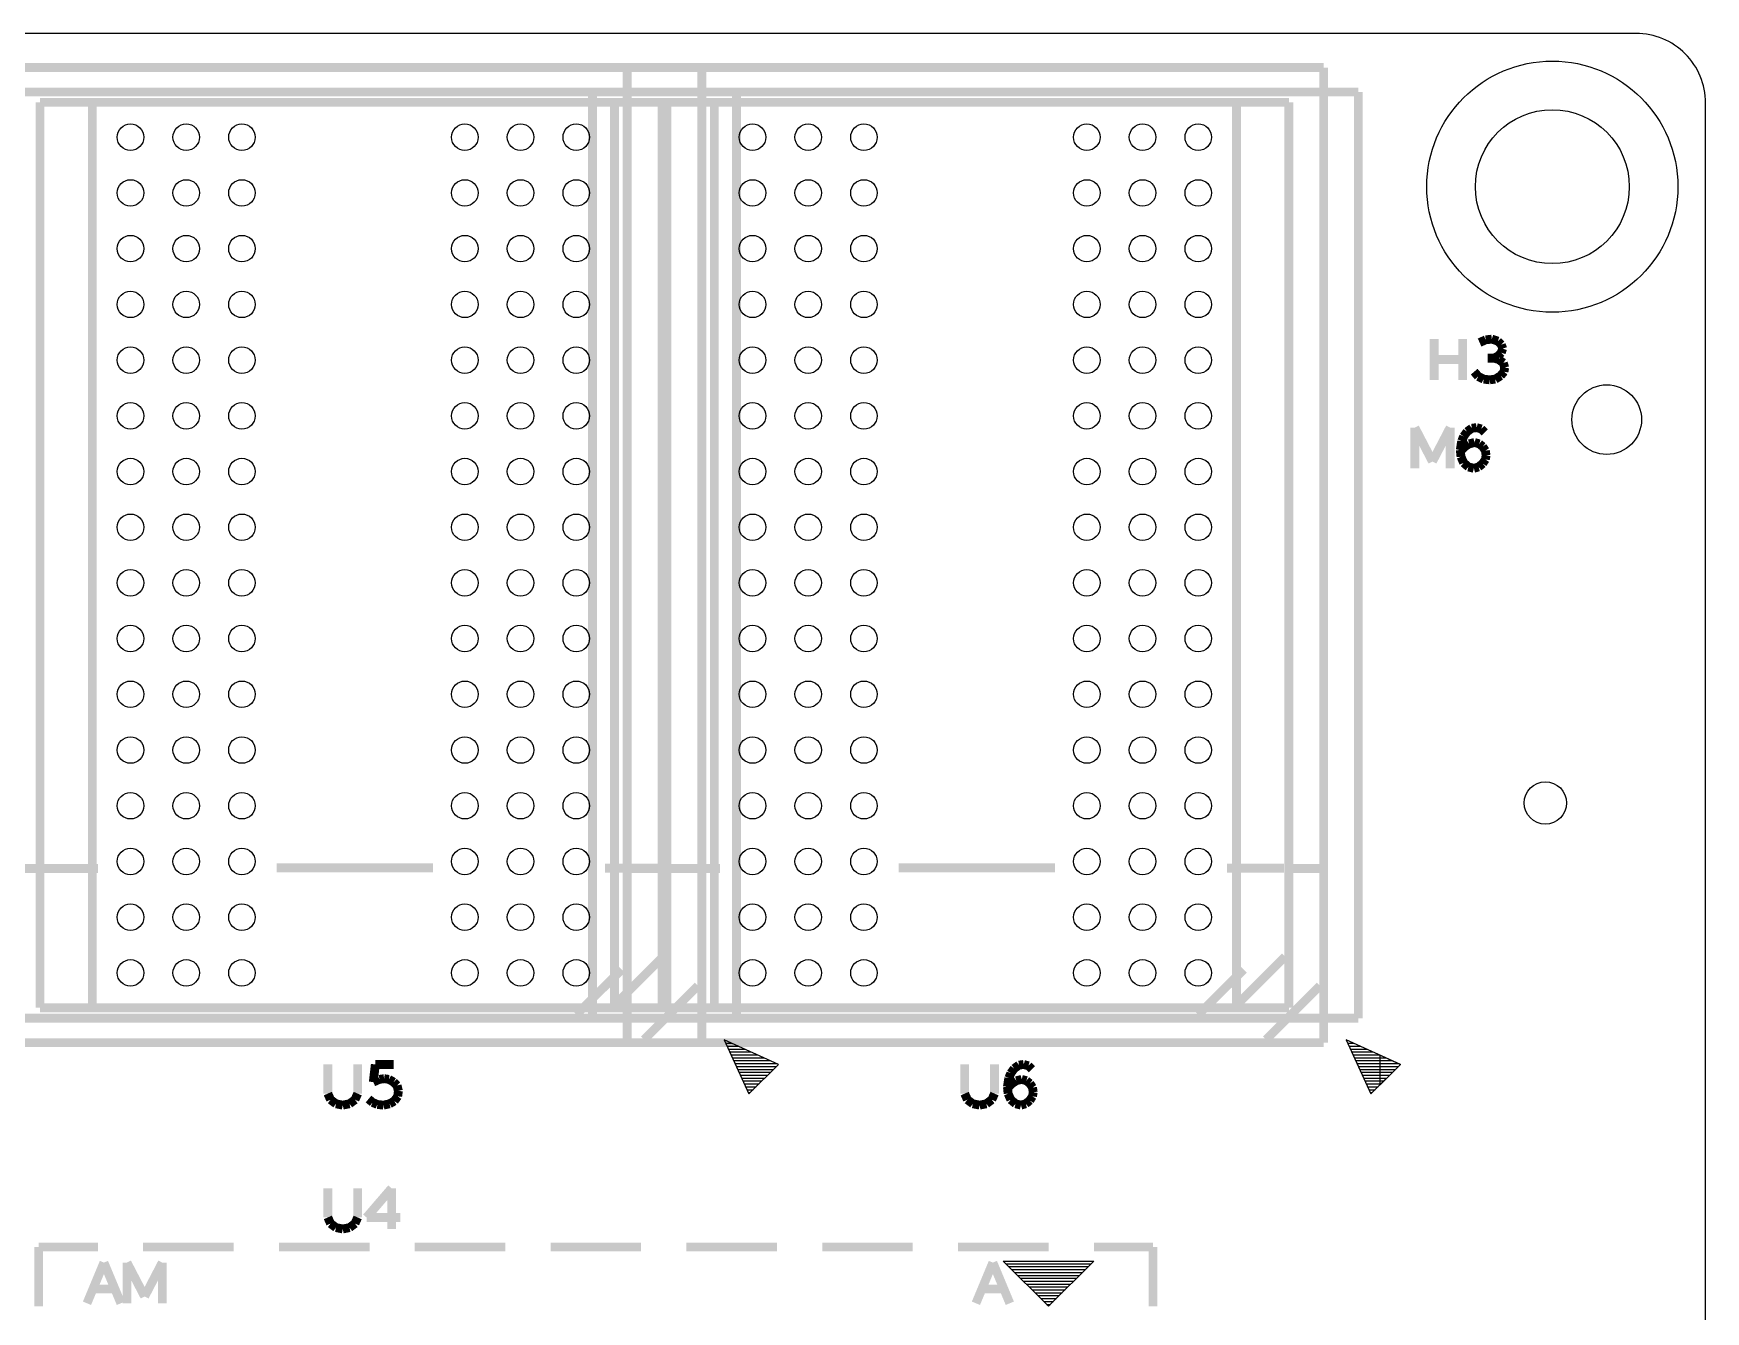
# Model space of a CAD drawing. Extents: x 249.7 to 292.7, y 273.7 to 311.7.
# Drawn here: x 268.73 to 292.74, y 293.36 to 311.71 of the extents above; entities that cross this region are included whole.
import ezdxf

# ---------------------------------------------------------------- set-up
doc = ezdxf.new("R2010")
doc.units = 0
doc.layers.add('MA_DETAILS', color=254, linetype='CONTINUOUS')

# ---------------------------------------------------------------- blocks, each defined once
blk = doc.blocks.new('FIGURE_CIRCLE')
blk.add_circle((0, 0), 0.5)

msp = doc.modelspace()

# ---------------------------------------------------------------- linework, layer by layer
at = {"layer": 'MA_DETAILS'}
for points in [[(291.73805, 311.70753), (251.28855, 311.70753)], [(292.735, 274.704302), (292.735, 310.71058)], [(278.644604, 297.258486), (279.000204, 296.481246)], [(279.424384, 296.905426), (278.644604, 297.258486)], [(278.648414, 297.250104), (278.663146, 297.250104)], [(287.575244, 297.258486), (287.930844, 296.481246)], [(288.355024, 296.905426), (287.575244, 297.258486)], [(287.579054, 297.250104), (287.593786, 297.250104)], [(278.667464, 297.208448), (278.755348, 297.208448)], [(278.686514, 297.166792), (278.847296, 297.166792)], [(278.705564, 297.125136), (278.939244, 297.125136)], [(278.724614, 297.08348), (279.031192, 297.08348)], [(278.743664, 297.041824), (279.12314, 297.041824)], [(278.762714, 297.000168), (279.215342, 297.000168)], [(287.598104, 297.208448), (287.685988, 297.208448)], [(287.617154, 297.166792), (287.777936, 297.166792)], [(287.636204, 297.125136), (287.869884, 297.125136)], [(287.655254, 297.08348), (287.961832, 297.08348)], [(287.674304, 297.041824), (288.05378, 297.041824)], [(287.693354, 297.000168), (288.145982, 297.000168)], [(288.062162, 297.038014), (288.355024, 296.905426)], [(288.062162, 296.612564), (288.062162, 297.038014)], [(288.062162, 297.038014), (288.355024, 296.905426)], [(288.062162, 296.612564), (288.062162, 297.038014)], [(288.062162, 297.038014), (288.355024, 296.905426)], [(288.062162, 296.612564), (288.062162, 297.038014)], [(288.062162, 297.038014), (288.355024, 296.905426)], [(288.062162, 296.612564), (288.062162, 297.038014)], [(288.062162, 297.000168), (288.145728, 297.000168)], [(288.062162, 297.000168), (288.145728, 297.000168)], [(288.062162, 297.000168), (288.145728, 297.000168)], [(288.062162, 297.000168), (288.145728, 297.000168)], [(278.781764, 296.958512), (279.30729, 296.958512)], [(278.800814, 296.916856), (279.399238, 296.916856)], [(278.819864, 296.8752), (279.394158, 296.8752)], [(278.838914, 296.833544), (279.352502, 296.833544)], [(278.857964, 296.791888), (279.310846, 296.791888)], [(278.877014, 296.750232), (279.26919, 296.750232)], [(279.000204, 296.481246), (279.424384, 296.905426)], [(287.712404, 296.958512), (288.23793, 296.958512)], [(287.731454, 296.916856), (288.329878, 296.916856)], [(287.750504, 296.8752), (288.324798, 296.8752)], [(287.769554, 296.833544), (288.283142, 296.833544)], [(287.788604, 296.791888), (288.241486, 296.791888)], [(287.807654, 296.750232), (288.19983, 296.750232)], [(287.930844, 296.481246), (288.355024, 296.905426)], [(288.062162, 296.958512), (288.237676, 296.958512)], [(288.062162, 296.958512), (288.237676, 296.958512)], [(288.062162, 296.958512), (288.237676, 296.958512)], [(288.062162, 296.958512), (288.237676, 296.958512)], [(288.062162, 296.916856), (288.329624, 296.916856)], [(288.062162, 296.916856), (288.329624, 296.916856)], [(288.062162, 296.916856), (288.329624, 296.916856)], [(288.062162, 296.916856), (288.329624, 296.916856)], [(288.355024, 296.905426), (288.062162, 296.612564)], [(288.355024, 296.905426), (288.062162, 296.612564)], [(288.355024, 296.905426), (288.062162, 296.612564)], [(288.355024, 296.905426), (288.062162, 296.612564)], [(288.062162, 296.8752), (288.324798, 296.8752)], [(288.062162, 296.8752), (288.324798, 296.8752)], [(288.062162, 296.8752), (288.324798, 296.8752)], [(288.062162, 296.8752), (288.324798, 296.8752)], [(288.062162, 296.833544), (288.283142, 296.833544)], [(288.062162, 296.833544), (288.283142, 296.833544)], [(288.062162, 296.833544), (288.283142, 296.833544)], [(288.062162, 296.833544), (288.283142, 296.833544)], [(288.062162, 296.791888), (288.241486, 296.791888)], [(288.062162, 296.791888), (288.241486, 296.791888)], [(288.062162, 296.791888), (288.241486, 296.791888)], [(288.062162, 296.791888), (288.241486, 296.791888)], [(288.062162, 296.750232), (288.19983, 296.750232)], [(288.062162, 296.750232), (288.19983, 296.750232)], [(288.062162, 296.750232), (288.19983, 296.750232)], [(288.062162, 296.750232), (288.19983, 296.750232)], [(278.896064, 296.708576), (279.227534, 296.708576)], [(278.915114, 296.66692), (279.185878, 296.66692)], [(278.934164, 296.625264), (279.144222, 296.625264)], [(278.953214, 296.583608), (279.102566, 296.583608)], [(278.972264, 296.541952), (279.06091, 296.541952)], [(287.826704, 296.708576), (288.158174, 296.708576)], [(287.845754, 296.66692), (288.116518, 296.66692)], [(287.864804, 296.625264), (288.074862, 296.625264)], [(287.883854, 296.583608), (288.033206, 296.583608)], [(287.902904, 296.541952), (287.99155, 296.541952)], [(288.062162, 296.708576), (288.158174, 296.708576)], [(288.062162, 296.708576), (288.158174, 296.708576)], [(288.062162, 296.708576), (288.158174, 296.708576)], [(288.062162, 296.708576), (288.158174, 296.708576)], [(288.062162, 296.66692), (288.116518, 296.66692)], [(288.062162, 296.66692), (288.116518, 296.66692)], [(288.062162, 296.66692), (288.116518, 296.66692)], [(288.062162, 296.66692), (288.116518, 296.66692)], [(288.062162, 296.625264), (288.074862, 296.625264)], [(288.062162, 296.625264), (288.074862, 296.625264)], [(288.062162, 296.625264), (288.074862, 296.625264)], [(288.062162, 296.625264), (288.074862, 296.625264)], [(278.991314, 296.500296), (279.019254, 296.500296)], [(287.921954, 296.500296), (287.949894, 296.500296)], [(282.651708, 294.0812), (283.951934, 294.0812)], [(283.301948, 293.431214), (282.651708, 294.0812)], [(282.69057, 294.042592), (283.913326, 294.042592)], [(282.732226, 294.000936), (283.87167, 294.000936)], [(282.773882, 293.95928), (283.830014, 293.95928)], [(282.815538, 293.917624), (283.788358, 293.917624)], [(282.857194, 293.875968), (283.746702, 293.875968)], [(283.951934, 294.0812), (283.301948, 293.431214)], [(282.89885, 293.834312), (283.705046, 293.834312)], [(282.940506, 293.792656), (283.66339, 293.792656)], [(282.982162, 293.751), (283.621734, 293.751)], [(283.023818, 293.709344), (283.580078, 293.709344)], [(283.065474, 293.667688), (283.538422, 293.667688)], [(283.10713, 293.626032), (283.496766, 293.626032)], [(283.148786, 293.584376), (283.45511, 293.584376)], [(283.190442, 293.54272), (283.413454, 293.54272)], [(283.232098, 293.501064), (283.371798, 293.501064)], [(283.273754, 293.459408), (283.330142, 293.459408)]]:
    msp.add_lwpolyline(points, dxfattribs=at)
msp.add_lwpolyline([(292.735, 310.71058, 0.414214), (291.73805, 311.70753)], format="xyb", dxfattribs=at)
for points, const_width in [([(268.319504, 311.218326), (278.322024, 311.218326)], 0.127), ([(277.250144, 311.218326), (287.252664, 311.218326)], 0.127), ([(277.250144, 297.217846), (277.250144, 311.218326)], 0.127), ([(278.322024, 311.218326), (278.322024, 297.217846)], 0.127), ([(287.252664, 311.218326), (287.252664, 297.217846)], 0.127), ([(278.819864, 310.867806), (267.821664, 310.867806)], 0.127), ([(287.750504, 310.867806), (276.752304, 310.867806)], 0.127), ([(276.752304, 310.867806), (276.752304, 297.568366)], 0.127), ([(278.819864, 297.568366), (278.819864, 310.867806)], 0.127), ([(287.750504, 297.568366), (287.750504, 310.867806)], 0.127), ([(268.819884, 310.717946), (277.821644, 310.717946)], 0.127), ([(277.821644, 310.717946), (268.819884, 310.717946)], 0.127), ([(268.819884, 310.717946), (268.819884, 299.717206)], 0.127), ([(268.819884, 297.718226), (268.819884, 310.717946)], 0.127), ([(269.571724, 310.717946), (277.069804, 310.717946)], 0.127), ([(269.571724, 297.718226), (269.571724, 310.717946)], 0.127), ([(277.069804, 310.717946), (277.069804, 297.718226)], 0.127), ([(277.750524, 310.717946), (286.752284, 310.717946)], 0.127), ([(286.752284, 310.717946), (277.750524, 310.717946)], 0.127), ([(277.750524, 310.717946), (277.750524, 299.717206)], 0.127), ([(277.750524, 297.718226), (277.750524, 310.717946)], 0.127), ([(277.821644, 299.717206), (277.821644, 310.717946)], 0.127), ([(277.821644, 310.717946), (277.821644, 297.718226)], 0.127), ([(278.502364, 310.717946), (286.000444, 310.717946)], 0.127), ([(278.502364, 297.718226), (278.502364, 310.717946)], 0.127), ([(286.000444, 310.717946), (286.000444, 297.718226)], 0.127), ([(286.752284, 299.717206), (286.752284, 310.717946)], 0.127), ([(286.752284, 310.717946), (286.752284, 297.718226)], 0.127), ([(288.838132, 306.733956), (288.838132, 307.318156)], 0.127), ([(289.247072, 307.318156), (289.247072, 306.733956)], 0.127), ([(289.578288, 307.308504), (289.490658, 307.269388)], 0.127), ([(289.665918, 307.318156), (289.578288, 307.308504)], 0.127), ([(289.753548, 307.288946), (289.665918, 307.318156)], 0.127), ([(289.802316, 307.240178), (289.753548, 307.288946)], 0.127), ([(289.247072, 307.026056), (288.838132, 307.026056)], 0.127), ([(289.695128, 307.045614), (289.607498, 307.045614)], 0.127), ([(289.695128, 307.045614), (289.753548, 307.074824)], 0.127), ([(289.763454, 307.026056), (289.695128, 307.045614)], 0.127), ([(289.753548, 307.074824), (289.802316, 307.123338)], 0.127), ([(289.831526, 306.977288), (289.763454, 307.026056)], 0.127), ([(289.821874, 307.181758), (289.802316, 307.240178)], 0.127), ([(289.802316, 307.123338), (289.821874, 307.181758)], 0.127), ([(289.412934, 306.850796), (289.471354, 306.782724)], 0.127), ([(289.471354, 306.782724), (289.549078, 306.743608)], 0.127), ([(289.714686, 306.743608), (289.792664, 306.792376)], 0.127), ([(289.792664, 306.792376), (289.841178, 306.850796)], 0.127), ([(289.851084, 306.909216), (289.831526, 306.977288)], 0.127), ([(289.841178, 306.850796), (289.851084, 306.909216)], 0.127), ([(289.549078, 306.743608), (289.636708, 306.733956)], 0.127), ([(289.636708, 306.733956), (289.714686, 306.743608)], 0.127), ([(288.560764, 306.048156), (288.814002, 305.561238)], 0.127), ([(288.560764, 305.463956), (288.560764, 306.048156)], 0.127), ([(288.814002, 305.561238), (289.06724, 306.048156)], 0.127), ([(289.06724, 306.048156), (289.06724, 305.463956)], 0.127), ([(289.378898, 306.038504), (289.447224, 306.048156)], 0.127), ([(289.447224, 306.048156), (289.515296, 306.028598)], 0.127), ([(289.213544, 305.726846), (289.232848, 305.853338)], 0.127), ([(289.232848, 305.853338), (289.262058, 305.921664)], 0.127), ([(289.262058, 305.921664), (289.310826, 305.989736)], 0.127), ([(289.281616, 305.775614), (289.340036, 305.814476)], 0.127), ([(289.310826, 305.989736), (289.378898, 306.038504)], 0.127), ([(289.340036, 305.814476), (289.418014, 305.834034)], 0.127), ([(289.418014, 305.834034), (289.486086, 305.814476)], 0.127), ([(289.486086, 305.814476), (289.534854, 305.775614)], 0.127), ([(289.515296, 306.028598), (289.564064, 305.980084)], 0.127), ([(289.213544, 305.707288), (289.281616, 305.775614)], 0.127), ([(289.223196, 305.629564), (289.213544, 305.726846)], 0.127), ([(289.262058, 305.541934), (289.223196, 305.629564)], 0.127), ([(289.534854, 305.775614), (289.573716, 305.717194)], 0.127), ([(289.573716, 305.590448), (289.534854, 305.532028)], 0.127), ([(289.573716, 305.717194), (289.583368, 305.648868)], 0.127), ([(289.583368, 305.648868), (289.573716, 305.590448)], 0.127), ([(289.330384, 305.483514), (289.262058, 305.541934)], 0.127), ([(289.408108, 305.463956), (289.330384, 305.483514)], 0.127), ([(289.476434, 305.483514), (289.408108, 305.463956)], 0.127), ([(289.534854, 305.532028), (289.476434, 305.483514)], 0.127), ([(268.819884, 299.717206), (268.342364, 299.717206)], 0.127), ([(268.860524, 299.717206), (269.655544, 299.717206)], 0.127), ([(274.463764, 299.727366), (272.218404, 299.727366)], 0.127), ([(277.753064, 299.722286), (276.935184, 299.722286)], 0.127), ([(277.750524, 299.717206), (277.273004, 299.717206)], 0.127), ([(277.791164, 299.717206), (278.586184, 299.717206)], 0.127), ([(278.299164, 299.717206), (277.821644, 299.717206)], 0.127), ([(283.394404, 299.727366), (281.149044, 299.727366)], 0.127), ([(286.683704, 299.722286), (285.865824, 299.722286)], 0.127), ([(287.229804, 299.717206), (286.752284, 299.717206)], 0.127), ([(277.105364, 297.791886), (277.765764, 298.452286)], 0.127), ([(286.036004, 297.791886), (286.696404, 298.452286)], 0.127), ([(277.171404, 298.266866), (276.521164, 297.619166)], 0.127), ([(286.102044, 298.266866), (285.451804, 297.619166)], 0.127), ([(277.493984, 297.261026), (278.266144, 298.033186)], 0.127), ([(286.424624, 297.261026), (287.196784, 298.033186)], 0.127), ([(277.821644, 297.718226), (268.819884, 297.718226)], 0.127), ([(277.069804, 297.718226), (269.571724, 297.718226)], 0.127), ([(286.752284, 297.718226), (277.750524, 297.718226)], 0.127), ([(286.000444, 297.718226), (278.502364, 297.718226)], 0.127), ([(267.821664, 297.568366), (278.819864, 297.568366)], 0.127), ([(276.752304, 297.568366), (287.750504, 297.568366)], 0.127), ([(278.322024, 297.217846), (268.319504, 297.217846)], 0.127), ([(287.252664, 297.217846), (277.250144, 297.217846)], 0.127), ([(272.95348, 296.904156), (272.95348, 296.485564)], 0.127), ([(273.381724, 296.485564), (273.381724, 296.904156)], 0.127), ([(273.606006, 296.650918), (273.635216, 296.904156)], 0.127), ([(273.693636, 296.690034), (273.606006, 296.650918)], 0.127), ([(273.635216, 296.904156), (273.898106, 296.904156)], 0.127), ([(273.761708, 296.699686), (273.693636, 296.690034)], 0.127), ([(273.830034, 296.690034), (273.761708, 296.699686)], 0.127), ([(273.898106, 296.650918), (273.830034, 296.690034)], 0.127), ([(282.09748, 296.904156), (282.09748, 296.485564)], 0.127), ([(282.525724, 296.485564), (282.525724, 296.904156)], 0.127), ([(282.711144, 296.582846), (282.730448, 296.709338)], 0.127), ([(282.730448, 296.709338), (282.759658, 296.777664)], 0.127), ([(282.759658, 296.777664), (282.808426, 296.845736)], 0.127), ([(282.808426, 296.845736), (282.876498, 296.894504)], 0.127), ([(282.837636, 296.670476), (282.915614, 296.690034)], 0.127), ([(282.876498, 296.894504), (282.944824, 296.904156)], 0.127), ([(282.915614, 296.690034), (282.983686, 296.670476)], 0.127), ([(282.944824, 296.904156), (283.012896, 296.884598)], 0.127), ([(283.012896, 296.884598), (283.061664, 296.836084)], 0.127), ([(272.95348, 296.485564), (272.992342, 296.397934)], 0.127), ([(273.342862, 296.397934), (273.381724, 296.485564)], 0.127), ([(273.946874, 296.602404), (273.898106, 296.650918)], 0.127), ([(273.907758, 296.378376), (273.956526, 296.446448)], 0.127), ([(273.966178, 296.524426), (273.946874, 296.602404)], 0.127), ([(273.956526, 296.446448), (273.966178, 296.524426)], 0.127), ([(282.09748, 296.485564), (282.136342, 296.397934)], 0.127), ([(282.486862, 296.397934), (282.525724, 296.485564)], 0.127), ([(282.711144, 296.563288), (282.779216, 296.631614)], 0.127), ([(282.720796, 296.485564), (282.711144, 296.582846)], 0.127), ([(282.759658, 296.397934), (282.720796, 296.485564)], 0.127), ([(282.779216, 296.631614), (282.837636, 296.670476)], 0.127), ([(282.983686, 296.670476), (283.032454, 296.631614)], 0.127), ([(283.032454, 296.631614), (283.071316, 296.573194)], 0.127), ([(283.071316, 296.446448), (283.032454, 296.388028)], 0.127), ([(283.071316, 296.573194), (283.080968, 296.504868)], 0.127), ([(283.080968, 296.504868), (283.071316, 296.446448)], 0.127), ([(272.992342, 296.397934), (273.07032, 296.339514)], 0.127), ([(273.07032, 296.339514), (273.167602, 296.319956)], 0.127), ([(273.167602, 296.319956), (273.264884, 296.339514)], 0.127), ([(273.264884, 296.339514), (273.342862, 296.397934)], 0.127), ([(273.537934, 296.407586), (273.596354, 296.358818)], 0.127), ([(273.596354, 296.358818), (273.664426, 296.329608)], 0.127), ([(273.664426, 296.329608), (273.752056, 296.319956)], 0.127), ([(273.752056, 296.319956), (273.839686, 296.339514)], 0.127), ([(273.839686, 296.339514), (273.907758, 296.378376)], 0.127), ([(282.136342, 296.397934), (282.21432, 296.339514)], 0.127), ([(282.21432, 296.339514), (282.311602, 296.319956)], 0.127), ([(282.311602, 296.319956), (282.408884, 296.339514)], 0.127), ([(282.408884, 296.339514), (282.486862, 296.397934)], 0.127), ([(282.827984, 296.339514), (282.759658, 296.397934)], 0.127), ([(282.905708, 296.319956), (282.827984, 296.339514)], 0.127), ([(282.974034, 296.339514), (282.905708, 296.319956)], 0.127), ([(283.032454, 296.388028), (282.974034, 296.339514)], 0.127), ([(272.95348, 295.126156), (272.95348, 294.707564)], 0.127), ([(273.381724, 294.707564), (273.381724, 295.126156)], 0.127), ([(273.868896, 295.126156), (273.508724, 294.707564)], 0.127), ([(273.868896, 294.541956), (273.868896, 295.126156)], 0.127), ([(272.95348, 294.707564), (272.992342, 294.619934)], 0.127), ([(272.992342, 294.619934), (273.07032, 294.561514)], 0.127), ([(273.07032, 294.561514), (273.167602, 294.541956)], 0.127), ([(273.167602, 294.541956), (273.264884, 294.561514)], 0.127), ([(273.264884, 294.561514), (273.342862, 294.619934)], 0.127), ([(273.342862, 294.619934), (273.381724, 294.707564)], 0.127), ([(273.508724, 294.707564), (273.995388, 294.707564)], 0.127), ([(268.80185, 293.431214), (268.80185, 294.281098)], 0.124968), ([(268.80185, 294.281098), (269.651734, 294.281098)], 0.124968), ([(269.495016, 293.475156), (269.738348, 294.059356)], 0.127), ([(269.738348, 294.059356), (269.98168, 293.475156)], 0.127), ([(270.069564, 294.059356), (270.322802, 293.572438)], 0.127), ([(270.069564, 293.475156), (270.069564, 294.059356)], 0.127), ([(270.30172, 294.281098), (271.601946, 294.281098)], 0.124968), ([(270.322802, 293.572438), (270.57604, 294.059356)], 0.127), ([(270.57604, 294.059356), (270.57604, 293.475156)], 0.127), ([(272.251932, 294.281098), (273.551904, 294.281098)], 0.124968), ([(274.20189, 294.281098), (275.501862, 294.281098)], 0.124968), ([(276.151848, 294.281098), (277.45182, 294.281098)], 0.124968), ([(278.101806, 294.281098), (279.401778, 294.281098)], 0.124968), ([(280.051764, 294.281098), (281.351736, 294.281098)], 0.124968), ([(282.001722, 294.281098), (283.301948, 294.281098)], 0.124968), ([(282.25877, 293.475156), (282.502102, 294.059356)], 0.127), ([(282.502102, 294.059356), (282.745434, 293.475156)], 0.127), ([(283.951934, 294.281098), (284.801818, 294.281098)], 0.124968), ([(284.801818, 294.281098), (284.801818, 293.431214)], 0.124968), ([(269.89405, 293.679626), (269.582646, 293.679626)], 0.127), ([(282.657804, 293.679626), (282.3464, 293.679626)], 0.127)]:
    msp.add_lwpolyline(points, dxfattribs=dict(at, const_width=const_width))

# ---------------------------------------------------------------- block references
for p, xscale, yscale in [((290.535106, 309.507382), 3.6068, 3.6068), ((290.535106, 309.507382), 2.2098, 2.2098), ((270.120364, 310.217566), 0.381, 0.381), ((270.920464, 310.217566), 0.381, 0.381), ((271.720564, 310.217566), 0.381, 0.381), ((274.920964, 310.217566), 0.381, 0.381), ((275.721064, 310.217566), 0.381, 0.381), ((276.521164, 310.217566), 0.381, 0.381), ((279.051004, 310.217566), 0.381, 0.381), ((279.851104, 310.217566), 0.381, 0.381), ((280.651204, 310.217566), 0.381, 0.381), ((283.851604, 310.217566), 0.381, 0.381), ((284.651704, 310.217566), 0.381, 0.381), ((285.451804, 310.217566), 0.381, 0.381), ((270.120364, 309.417466), 0.381, 0.381), ((270.920464, 309.417466), 0.381, 0.381), ((271.720564, 309.417466), 0.381, 0.381), ((274.920964, 309.417466), 0.381, 0.381), ((275.721064, 309.417466), 0.381, 0.381), ((276.521164, 309.417466), 0.381, 0.381), ((279.051004, 309.417466), 0.381, 0.381), ((279.851104, 309.417466), 0.381, 0.381), ((280.651204, 309.417466), 0.381, 0.381), ((283.851604, 309.417466), 0.381, 0.381), ((284.651704, 309.417466), 0.381, 0.381), ((285.451804, 309.417466), 0.381, 0.381), ((270.120364, 308.617366), 0.381, 0.381), ((270.920464, 308.617366), 0.381, 0.381), ((271.720564, 308.617366), 0.381, 0.381), ((274.920964, 308.617366), 0.381, 0.381), ((275.721064, 308.617366), 0.381, 0.381), ((276.521164, 308.617366), 0.381, 0.381), ((279.051004, 308.617366), 0.381, 0.381), ((279.851104, 308.617366), 0.381, 0.381), ((280.651204, 308.617366), 0.381, 0.381), ((283.851604, 308.617366), 0.381, 0.381), ((284.651704, 308.617366), 0.381, 0.381), ((285.451804, 308.617366), 0.381, 0.381), ((270.120364, 307.817266), 0.381, 0.381), ((270.920464, 307.817266), 0.381, 0.381), ((271.720564, 307.817266), 0.381, 0.381), ((274.920964, 307.817266), 0.381, 0.381), ((275.721064, 307.817266), 0.381, 0.381), ((276.521164, 307.817266), 0.381, 0.381), ((279.051004, 307.817266), 0.381, 0.381), ((279.851104, 307.817266), 0.381, 0.381), ((280.651204, 307.817266), 0.381, 0.381), ((283.851604, 307.817266), 0.381, 0.381), ((284.651704, 307.817266), 0.381, 0.381), ((285.451804, 307.817266), 0.381, 0.381), ((270.120364, 307.017166), 0.381, 0.381), ((270.920464, 307.017166), 0.381, 0.381), ((271.720564, 307.017166), 0.381, 0.381), ((274.920964, 307.017166), 0.381, 0.381), ((275.721064, 307.017166), 0.381, 0.381), ((276.521164, 307.017166), 0.381, 0.381), ((279.051004, 307.017166), 0.381, 0.381), ((279.851104, 307.017166), 0.381, 0.381), ((280.651204, 307.017166), 0.381, 0.381), ((283.851604, 307.017166), 0.381, 0.381), ((284.651704, 307.017166), 0.381, 0.381), ((285.451804, 307.017166), 0.381, 0.381), ((291.315902, 306.162456), 0.999998, 0.999998), ((270.120364, 306.217066), 0.381, 0.381), ((270.920464, 306.217066), 0.381, 0.381), ((271.720564, 306.217066), 0.381, 0.381), ((274.920964, 306.217066), 0.381, 0.381), ((275.721064, 306.217066), 0.381, 0.381), ((276.521164, 306.217066), 0.381, 0.381), ((279.051004, 306.217066), 0.381, 0.381), ((279.851104, 306.217066), 0.381, 0.381), ((280.651204, 306.217066), 0.381, 0.381), ((283.851604, 306.217066), 0.381, 0.381), ((284.651704, 306.217066), 0.381, 0.381), ((285.451804, 306.217066), 0.381, 0.381), ((270.120364, 305.416966), 0.381, 0.381), ((270.920464, 305.416966), 0.381, 0.381), ((271.720564, 305.416966), 0.381, 0.381), ((274.920964, 305.416966), 0.381, 0.381), ((275.721064, 305.416966), 0.381, 0.381), ((276.521164, 305.416966), 0.381, 0.381), ((279.051004, 305.416966), 0.381, 0.381), ((279.851104, 305.416966), 0.381, 0.381), ((280.651204, 305.416966), 0.381, 0.381), ((283.851604, 305.416966), 0.381, 0.381), ((284.651704, 305.416966), 0.381, 0.381), ((285.451804, 305.416966), 0.381, 0.381), ((270.120364, 304.616866), 0.381, 0.381), ((270.920464, 304.616866), 0.381, 0.381), ((271.720564, 304.616866), 0.381, 0.381), ((274.920964, 304.616866), 0.381, 0.381), ((275.721064, 304.616866), 0.381, 0.381), ((276.521164, 304.616866), 0.381, 0.381), ((279.051004, 304.616866), 0.381, 0.381), ((279.851104, 304.616866), 0.381, 0.381), ((280.651204, 304.616866), 0.381, 0.381), ((283.851604, 304.616866), 0.381, 0.381), ((284.651704, 304.616866), 0.381, 0.381), ((285.451804, 304.616866), 0.381, 0.381), ((270.120364, 303.819306), 0.381, 0.381), ((270.920464, 303.819306), 0.381, 0.381), ((271.720564, 303.819306), 0.381, 0.381), ((274.920964, 303.819306), 0.381, 0.381), ((275.721064, 303.819306), 0.381, 0.381), ((276.521164, 303.819306), 0.381, 0.381), ((279.051004, 303.819306), 0.381, 0.381), ((279.851104, 303.819306), 0.381, 0.381), ((280.651204, 303.819306), 0.381, 0.381), ((283.851604, 303.819306), 0.381, 0.381), ((284.651704, 303.819306), 0.381, 0.381), ((285.451804, 303.819306), 0.381, 0.381), ((270.120364, 303.019206), 0.381, 0.381), ((270.920464, 303.019206), 0.381, 0.381), ((271.720564, 303.019206), 0.381, 0.381), ((274.920964, 303.019206), 0.381, 0.381), ((275.721064, 303.019206), 0.381, 0.381), ((276.521164, 303.019206), 0.381, 0.381), ((279.051004, 303.019206), 0.381, 0.381), ((279.851104, 303.019206), 0.381, 0.381), ((280.651204, 303.019206), 0.381, 0.381), ((283.851604, 303.019206), 0.381, 0.381), ((284.651704, 303.019206), 0.381, 0.381), ((285.451804, 303.019206), 0.381, 0.381), ((270.120364, 302.219106), 0.381, 0.381), ((270.920464, 302.219106), 0.381, 0.381), ((271.720564, 302.219106), 0.381, 0.381), ((274.920964, 302.219106), 0.381, 0.381), ((275.721064, 302.219106), 0.381, 0.381), ((276.521164, 302.219106), 0.381, 0.381), ((279.051004, 302.219106), 0.381, 0.381), ((279.851104, 302.219106), 0.381, 0.381), ((280.651204, 302.219106), 0.381, 0.381), ((283.851604, 302.219106), 0.381, 0.381), ((284.651704, 302.219106), 0.381, 0.381), ((285.451804, 302.219106), 0.381, 0.381), ((270.120364, 301.419006), 0.381, 0.381), ((270.920464, 301.419006), 0.381, 0.381), ((271.720564, 301.419006), 0.381, 0.381), ((274.920964, 301.419006), 0.381, 0.381), ((275.721064, 301.419006), 0.381, 0.381), ((276.521164, 301.419006), 0.381, 0.381), ((279.051004, 301.419006), 0.381, 0.381), ((279.851104, 301.419006), 0.381, 0.381), ((280.651204, 301.419006), 0.381, 0.381), ((283.851604, 301.419006), 0.381, 0.381), ((284.651704, 301.419006), 0.381, 0.381), ((285.451804, 301.419006), 0.381, 0.381), ((290.43503, 300.65853), 0.6096, 0.6096), ((290.43503, 300.65853), 0.6096, 0.6096), ((270.120364, 300.618906), 0.381, 0.381), ((270.920464, 300.618906), 0.381, 0.381), ((271.720564, 300.618906), 0.381, 0.381), ((274.920964, 300.618906), 0.381, 0.381), ((275.721064, 300.618906), 0.381, 0.381), ((276.521164, 300.618906), 0.381, 0.381), ((279.051004, 300.618906), 0.381, 0.381), ((279.851104, 300.618906), 0.381, 0.381), ((280.651204, 300.618906), 0.381, 0.381), ((283.851604, 300.618906), 0.381, 0.381), ((284.651704, 300.618906), 0.381, 0.381), ((285.451804, 300.618906), 0.381, 0.381), ((270.120364, 299.818806), 0.381, 0.381), ((270.920464, 299.818806), 0.381, 0.381), ((271.720564, 299.818806), 0.381, 0.381), ((274.920964, 299.818806), 0.381, 0.381), ((275.721064, 299.818806), 0.381, 0.381), ((276.521164, 299.818806), 0.381, 0.381), ((279.051004, 299.818806), 0.381, 0.381), ((279.851104, 299.818806), 0.381, 0.381), ((280.651204, 299.818806), 0.381, 0.381), ((283.851604, 299.818806), 0.381, 0.381), ((284.651704, 299.818806), 0.381, 0.381), ((285.451804, 299.818806), 0.381, 0.381), ((270.120364, 299.018706), 0.381, 0.381), ((270.920464, 299.018706), 0.381, 0.381), ((271.720564, 299.018706), 0.381, 0.381), ((274.920964, 299.018706), 0.381, 0.381), ((275.721064, 299.018706), 0.381, 0.381), ((276.521164, 299.018706), 0.381, 0.381), ((279.051004, 299.018706), 0.381, 0.381), ((279.851104, 299.018706), 0.381, 0.381), ((280.651204, 299.018706), 0.381, 0.381), ((283.851604, 299.018706), 0.381, 0.381), ((284.651704, 299.018706), 0.381, 0.381), ((285.451804, 299.018706), 0.381, 0.381), ((270.120364, 298.218606), 0.381, 0.381), ((270.920464, 298.218606), 0.381, 0.381), ((271.720564, 298.218606), 0.381, 0.381), ((274.920964, 298.218606), 0.381, 0.381), ((275.721064, 298.218606), 0.381, 0.381), ((276.521164, 298.218606), 0.381, 0.381), ((279.051004, 298.218606), 0.381, 0.381), ((279.851104, 298.218606), 0.381, 0.381), ((280.651204, 298.218606), 0.381, 0.381), ((283.851604, 298.218606), 0.381, 0.381), ((284.651704, 298.218606), 0.381, 0.381), ((285.451804, 298.218606), 0.381, 0.381)]:
    msp.add_blockref('FIGURE_CIRCLE', p, dxfattribs=dict(at, xscale=xscale, yscale=yscale))

doc.saveas('drawing.dxf')
